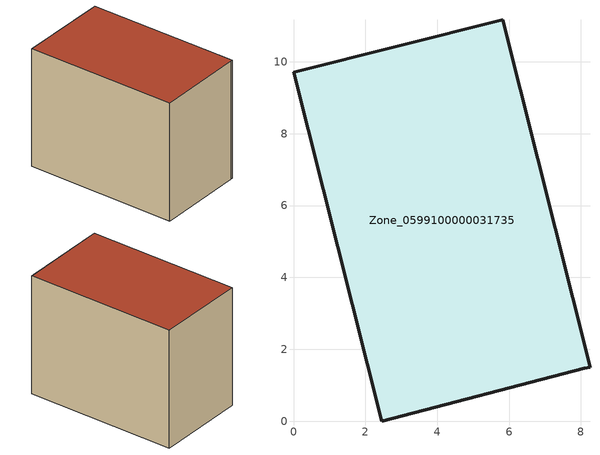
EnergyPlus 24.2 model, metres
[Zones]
Zone_0599100000031735
 floor ground (C_G): 8.09,1.47 2.45,0 0,9.71 5.82,11.17 8.25,1.5 z0
 wall outside (C_F): 8.25,1.5 5.82,11.17 0,9.71 2.45,0 8.09,1.47 8.25,1.5 z0:7.92
 roof outside (C_R): 2.45,0 8.09,1.47 8.25,1.5 5.82,11.17 0,9.71 z7.92
[BUILDING]
Pand.0599100000031735: North Axis=0; Terrain=City; Loads Convergence Tolerance Value=0.04; Temperature Convergence Tolerance Value=0.4; Solar Distribution=FullExterior; Maximum Number of Warmup Days=25; Minimum Number of Warmup Days=1
[Site:Location]
Rotterdam.The.Hague.AP_ZH_NLD Design_Conditions: Latitude=51.96; Longitude=4.45; Time Zone=1; Elevation=-4.5
[SITE:GROUNDTEMPERATURE:BUILDINGSURFACE]
18, 18, 18, 18, 18, 18, 18, 18, 18, 18, 18, 18
[MATERIAL] Thermal Absorptance=0.9; Solar Absorptance=0.7; Visible Absorptance=0.7
Name | Roughness | Thickness | Conductivity | Density | Specific Heat
G.TI.1975-1991 | MediumSmooth | 0.15 | 0.288461 | 540 | 1210
F.TI.1975-1991 | Rough | 0.3 | 0.230769 | 1920 | 840
R.TI.1975-1991 | MediumRough | 0.2 | 0.153846 | 1500 | 1000
[CONSTRUCTION]
C_G: G.TI.1975-1991
C_F: F.TI.1975-1991
C_R: R.TI.1975-1991
[ZONE]
Zone_0599100000031735: Type=1; Multiplier=1; Ceiling Height=Autocalculate; Volume=Autocalculate; Floor Area=autocalculate; Part of Total Floor Area=Yes
[ZONEINFILTRATION:DESIGNFLOWRATE]
Infil_Zone_0599100000031735: Zone or ZoneList or Space or SpaceList=Zone_0599100000031735; Schedule=AlwaysOn; Design Flow Rate Calculation Method=Flow/Area; Flow Rate per Floor Area=0.003; Constant Term Coefficient=1; Temperature Term Coefficient=0; Velocity Term Coefficient=0; Velocity Squared Term Coefficient=0
[HVACTEMPLATE:ZONE:IDEALLOADSAIRSYSTEM]
Zone_0599100000031735: Maximum Heating Supply Air Temperature=50; Minimum Cooling Supply Air Temperature=13; Maximum Heating Supply Air Humidity Ratio=0.0156; Minimum Cooling Supply Air Humidity Ratio=0.0077; Heating Limit=NoLimit; Cooling Limit=NoLimit; Dehumidification Control Type=ConstantSensibleHeatRatio; Cooling Sensible Heat Ratio=0.7; Dehumidification Setpoint=60; Humidification Control Type=None; Humidification Setpoint=30; Outdoor Air Method=None; Outdoor Air Flow Rate per Person=0.00944; Outdoor Air Flow Rate per Zone Floor Area=0; Outdoor Air Flow Rate per Zone=0; Demand Controlled Ventilation Type=None; Outdoor Air Economizer Type=NoEconomizer; Heat Recovery Type=None; Sensible Heat Recovery Effectiveness=0.7; Latent Heat Recovery Effectiveness=0.65
[ZONECONTROL:THERMOSTAT]
ThermostatControl_Zone_0599100000031735: Zone or ZoneList=Zone_0599100000031735; Control Type Schedule=DualSetpointControlType; Control 1=Thermostat_Zone_0599100000031735; Temperature Difference Between Cutout And Setpoint=0
[THERMOSTATSETPOINT:DUALSETPOINT]
Thermostat_Zone_0599100000031735: Heating Setpoint Temperature Schedule=HeatingSetpoint_Zone_0599100000031735; Cooling Setpoint Temperature Schedule=CoolingSetpoint_Zone_0599100000031735
[SCHEDULE:COMPACT]
HeatingSetpoint_Zone_0599100000031735: Through: 12/31, For: AllDays, Until: 24:00, 21
CoolingSetpoint_Zone_0599100000031735: Through: 12/31, For: AllDays, Until: 24:00, 24
DualSetpointControlType: Through: 12/31, For: AllDays, Until: 24:00, 4
AlwaysOn: Through: 12/31, For: AllDays, Until: 24:00, 1
